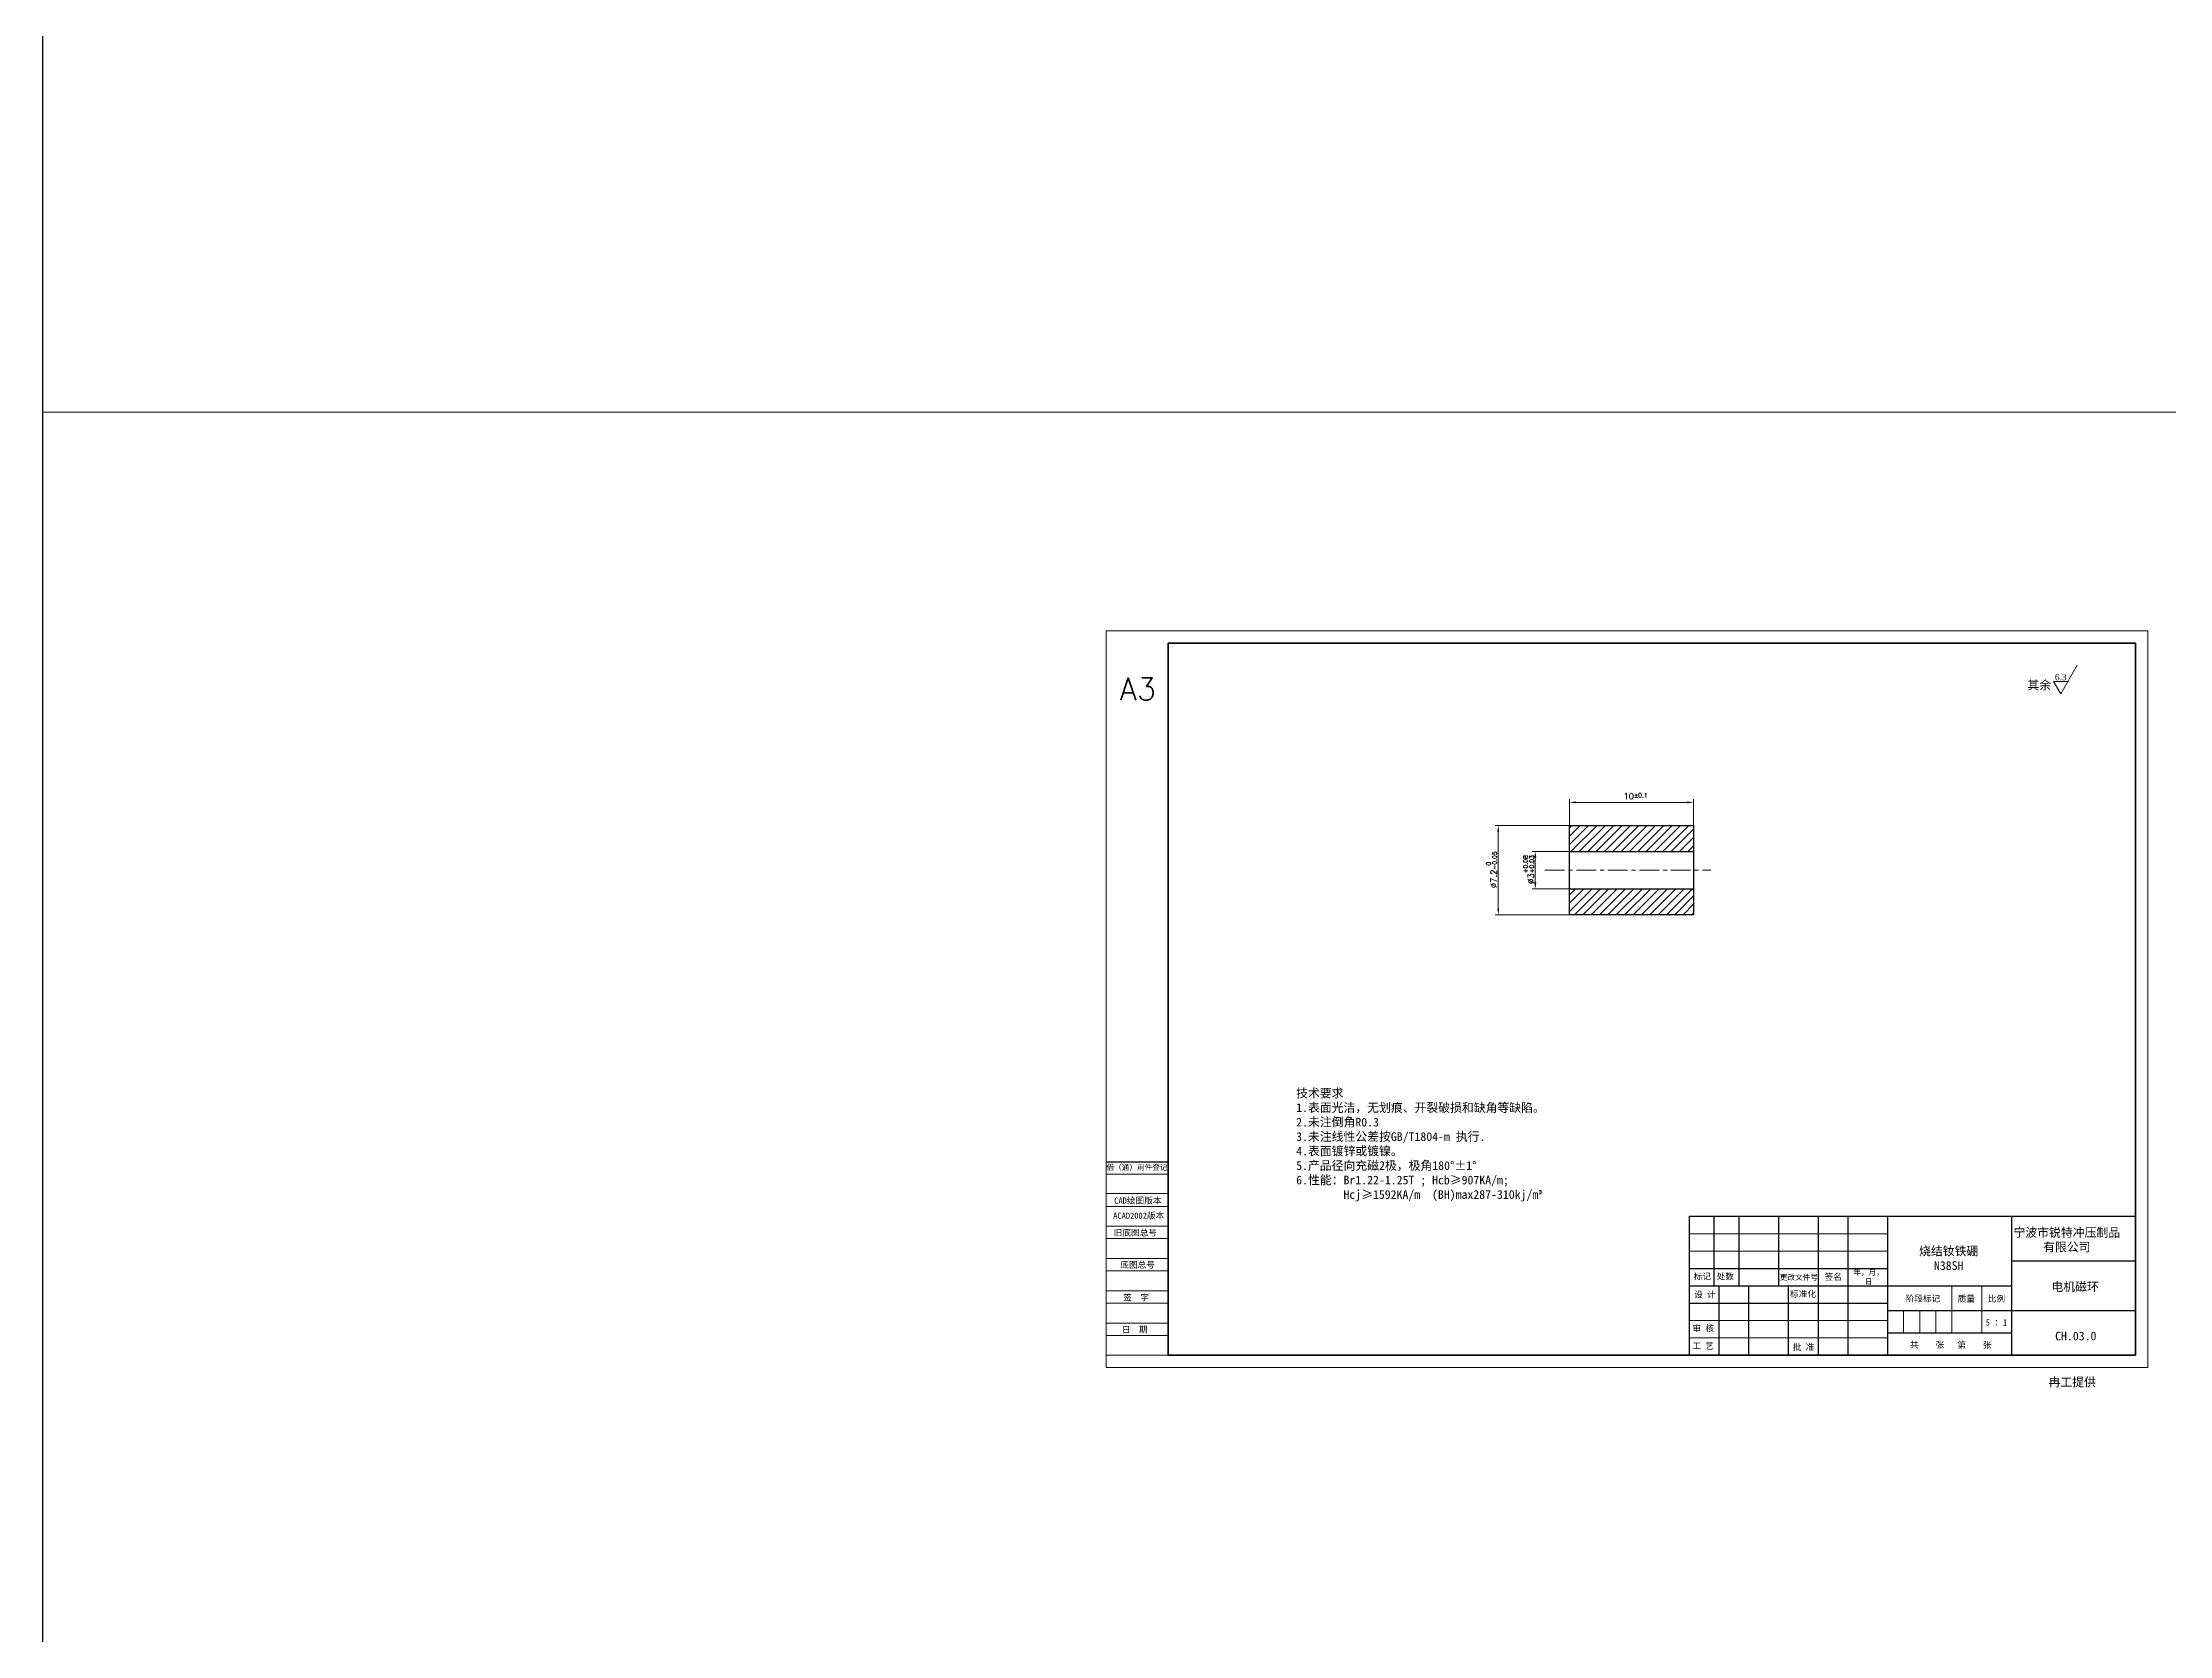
# Model space of a CAD drawing. Header units: millimetres. Extents: x 2881 to 4175, y 614 to 1733.
# Drawn here: x 2982.3 to 3153.9, y 1173.4 to 1301.8 of the extents above; entities that cross this region are included whole.
import ezdxf

# ---------------------------------------------------------------- set-up
doc = ezdxf.new("R2010")
doc.units = ezdxf.units.MM
doc.linetypes.add('CENTER', pattern=[50.8, 31.75, -6.35, 6.35, -6.35])
for name, color, linetype, lineweight in [('中心线', 1, 'CENTER', 9), ('填充', 3, 'Continuous', 9), ('实线', 7, 'Continuous', 25), ('尺寸标注', 2, 'Continuous', 9), ('引导线', 6, 'Continuous', 9), ('文本', 3, 'Continuous', 15), ('粗实线', 9, 'Continuous', 50)]:
    doc.layers.add(name, color=color, linetype=linetype, lineweight=lineweight)
doc.styles.add('st', font='txt.shx')
doc.styles.get("Standard").update_dxf_attribs({"font": 'simfang.ttf'})
doc.dimstyles.new('st0.2', dxfattribs={"dimscale": 0.2, "dimtxt": 2.5, "dimasz": 2.5, "dimexe": 1.25, "dimexo": 0, "dimtad": 1, "dimtoh": 1, "dimdec": 3, "dimdsep": 46, "dimtxsty": 'st', "dimcen": 0, "dimclrd": 256, "dimclre": 256, "dimclrt": 256, "dimadec": 4, "dimazin": 2, "dimtfac": 1, "dimtdec": 3, "dimtmove": 0, "dimatfit": 1, "dimfxl": 1, "dimlwd": -1, "dimlwe": -1, "dimarcsym": 0})

# ---------------------------------------------------------------- blocks, each defined once
blk = doc.blocks.new('*D30')
at = {"layer": 'Defpoints', "color": 0, "ltscale": 0.2, "transparency": 16777216}
for p in [(3105.48, 1236.58), (3102.72, 1233.58), (3105.48, 1233.58)]:
    blk.add_point(p, dxfattribs=at)
at = {"layer": '尺寸标注', "ltscale": 0.2, "transparency": 16777216}
for p, q in [((3105.48, 1236.58), (3102.47, 1236.58)), ((3102.72, 1236.08), (3102.72, 1234.08)), ((3105.48, 1233.58), (3102.47, 1233.58))]:
    blk.add_line(p, q, dxfattribs=at)
for points in [[(3102.63, 1236.08), (3102.8, 1236.08), (3102.72, 1236.58)], [(3102.63, 1234.08), (3102.8, 1234.08), (3102.72, 1233.58)]]:
    blk.add_solid(points, dxfattribs=at)
at = {"layer": '尺寸标注', "ltscale": 0.2, "transparency": 16777216, "insert": (3102.18, 1235.12), "char_height": 0.5, "attachment_point": 5, "rotation": 90, "style": 'st'}
blk.add_mtext('%%c3{}{\\H0.71x;\\C3;\\S+0.08^ +0.03;}', dxfattribs=at)
blk = doc.blocks.new('*D31')
at = {"layer": 'Defpoints', "color": 0, "ltscale": 0.2, "transparency": 16777216}
for p in [(3099.73, 1238.68), (3105.48, 1238.68), (3105.48, 1231.48)]:
    blk.add_point(p, dxfattribs=at)
at = {"layer": '尺寸标注', "ltscale": 0.2, "transparency": 16777216}
for p, q in [((3105.48, 1238.68), (3099.48, 1238.68)), ((3099.73, 1231.98), (3099.73, 1238.18)), ((3105.48, 1231.48), (3099.48, 1231.48))]:
    blk.add_line(p, q, dxfattribs=at)
for points in [[(3099.65, 1238.18), (3099.81, 1238.18), (3099.73, 1238.68)], [(3099.65, 1231.98), (3099.81, 1231.98), (3099.73, 1231.48)]]:
    blk.add_solid(points, dxfattribs=at)
at = {"layer": '尺寸标注', "ltscale": 0.2, "transparency": 16777216, "insert": (3099.19, 1235.1), "char_height": 0.5, "attachment_point": 5, "rotation": 90, "style": 'st'}
blk.add_mtext('%%c7.2{}{\\H0.71x;\\C3;\\S 0^ -0.05;}', dxfattribs=at)
blk = doc.blocks.new('*D32')
at = {"layer": 'Defpoints', "color": 0, "ltscale": 0.2, "transparency": 16777216}
for p in [(3115.48, 1240.54), (3105.48, 1238.68), (3115.48, 1238.68)]:
    blk.add_point(p, dxfattribs=at)
at = {"layer": '尺寸标注', "ltscale": 0.2, "transparency": 16777216}
for p, q in [((3105.48, 1238.68), (3105.48, 1240.79)), ((3105.98, 1240.54), (3114.98, 1240.54)), ((3115.48, 1238.68), (3115.48, 1240.79))]:
    blk.add_line(p, q, dxfattribs=at)
for points in [[(3105.98, 1240.62), (3105.98, 1240.46), (3105.48, 1240.54)], [(3114.98, 1240.62), (3114.98, 1240.46), (3115.48, 1240.54)]]:
    blk.add_solid(points, dxfattribs=at)
at = {"layer": '尺寸标注', "ltscale": 0.2, "transparency": 16777216, "insert": (3110.8, 1241.04), "char_height": 0.5, "attachment_point": 5, "style": 'st'}
blk.add_mtext('10{}{\\A0;{\\H1.5x;}{\\A2;\\H0.71x;\\C3;%%p0.1}}', dxfattribs=at)

msp = doc.modelspace()

# ---------------------------------------------------------------- hatches: boundary and pattern name
at = {"layer": '填充', "ltscale": 0.2}
h = msp.add_hatch(dxfattribs=at)
h.set_pattern_fill('LINE', color=256, scale=0.15, angle=45)
h.paths.add_polyline_path([(3115.4791, 1238.6782), (3105.4791, 1238.6782), (3105.4791, 1236.5782), (3115.4791, 1236.5782)])
h.paths.add_polyline_path([(3115.4791, 1233.5782), (3105.4791, 1233.5782), (3105.4791, 1231.4782), (3115.4791, 1231.4782)])

# ---------------------------------------------------------------- linework, layer by layer
at = {"layer": '中心线', "ltscale": 0.05}
msp.add_line((3103.4969, 1235.0782), (3116.8824, 1235.0782), dxfattribs=at)
at = {"layer": '实线', "ltscale": 0.2}
for p, q in [((2982.3372, 1686.1148), (2982.3372, 613.9254)), ((3105.4791, 1235.0782), (3105.4791, 1238.6782)), ((3105.4791, 1238.6782), (3115.4791, 1238.6782)), ((3115.4791, 1238.6782), (3115.4791, 1231.4782)), ((3105.4791, 1236.5782), (3115.4791, 1236.5782)), ((3105.4791, 1231.4782), (3105.4791, 1235.0782)), ((3105.4791, 1233.5782), (3115.4791, 1233.5782)), ((3115.4791, 1231.4782), (3105.4791, 1231.4782))]:
    msp.add_line(p, q, dxfattribs=at)
at = {"layer": '实线'}
for p, q in [((3068.1155, 1211.5644), (3073.1155, 1211.5644)), ((3073.1155, 1195.9644), (3073.1155, 1207.1644)), ((3073.1155, 1207.1644), (3073.1155, 1195.9644)), ((3115.1155, 1207.1644), (3151.1155, 1207.1644)), ((3115.1193, 1207.1644), (3115.1193, 1195.9644)), ((3117.1193, 1207.1644), (3117.1193, 1201.5644)), ((3119.1193, 1207.1644), (3119.1193, 1201.5644)), ((3122.3193, 1207.1644), (3122.3193, 1201.5644)), ((3125.5193, 1207.1644), (3125.5193, 1195.9644)), ((3127.9193, 1207.1644), (3127.9193, 1195.9644)), ((3131.1193, 1207.1644), (3131.1193, 1195.9644)), ((3141.1155, 1207.1644), (3141.1155, 1195.9644)), ((3115.1155, 1202.9644), (3131.1193, 1202.9644)), ((3141.1155, 1203.5644), (3151.1155, 1203.5644)), ((3115.1155, 1201.5644), (3131.1193, 1201.5644)), ((3117.5193, 1201.5644), (3117.5193, 1195.9644)), ((3119.9193, 1201.5644), (3119.9193, 1195.9644)), ((3123.1193, 1201.5644), (3123.1193, 1195.9644)), ((3131.1193, 1201.5644), (3141.1155, 1201.5644)), ((3115.1155, 1200.1644), (3131.1193, 1200.1644)), ((3131.1193, 1199.5644), (3151.1155, 1199.5644)), ((3131.1193, 1197.7644), (3141.1155, 1197.7644)), ((3115.1155, 1195.9644), (3151.1155, 1195.9644))]:
    msp.add_line(p, q, dxfattribs=at)
at = {"layer": '尺寸标注', "ltscale": 0.2}
msp.add_line((2982.3372, 1272.0006), (3424.9232, 1272.0006), dxfattribs=at)
at = {"layer": '引导线'}
for p, q in [((3068.1155, 1254.3644), (3152.1155, 1254.3644)), ((3068.1155, 1194.9644), (3068.1155, 1254.3644)), ((3152.1155, 1194.9644), (3152.1155, 1254.3644)), ((3073.1155, 1210.5644), (3068.1155, 1210.5644)), ((3073.1155, 1208.9965), (3068.1155, 1208.9965)), ((3073.1155, 1207.9644), (3068.1155, 1207.9644)), ((3073.1155, 1206.3644), (3068.1155, 1206.3644)), ((3073.1155, 1205.3644), (3068.1155, 1205.3644)), ((3115.1155, 1205.7644), (3131.1193, 1205.7644)), ((3115.1155, 1204.3644), (3131.1193, 1204.3644)), ((3073.1155, 1203.7644), (3068.1155, 1203.7644)), ((3073.1155, 1202.7644), (3068.1155, 1202.7644)), ((3073.1155, 1201.1644), (3068.1155, 1201.1644)), ((3073.1155, 1200.1644), (3068.1155, 1200.1644)), ((3073.1155, 1198.5644), (3068.1155, 1198.5644)), ((3073.1155, 1197.5644), (3068.1155, 1197.5644)), ((3115.1155, 1198.7644), (3131.1193, 1198.7644)), ((3115.1155, 1197.3644), (3131.1193, 1197.3644)), ((3073.1155, 1195.9644), (3068.1155, 1195.9644)), ((3068.1155, 1194.9644), (3152.1155, 1194.9644))]:
    msp.add_line(p, q, dxfattribs=at)
at = {"layer": '文本'}
for p, q in [((3145.0879, 1249.2892), (3146.4181, 1251.5932)), ((3145.6699, 1250.2972), (3144.506, 1250.2972)), ((3144.506, 1250.2972), (3145.0879, 1249.2892))]:
    msp.add_line(p, q, dxfattribs=at)
at = {"layer": '文本', "ltscale": 0.2}
for p, q in [((3136.3155, 1201.5644), (3136.3155, 1197.7644)), ((3138.7155, 1201.5644), (3138.7155, 1197.7644)), ((3132.4155, 1199.5644), (3132.4155, 1197.7644)), ((3133.7155, 1199.5644), (3133.7155, 1197.7644)), ((3135.0155, 1199.5644), (3135.0155, 1197.7644))]:
    msp.add_line(p, q, dxfattribs=at)
at = {"layer": '粗实线'}
for p, q in [((3073.1155, 1195.9644), (3073.1155, 1253.3644)), ((3073.1155, 1253.3644), (3151.1155, 1253.3644)), ((3151.1155, 1195.9644), (3151.1155, 1253.3644)), ((3073.1155, 1195.9644), (3151.1155, 1195.9644))]:
    msp.add_line(p, q, dxfattribs=at)

# ---------------------------------------------------------------- texts
at = {"layer": '实线', "ltscale": 0.2, "insert": (3069.2039, 1250.5756), "char_height": 1.8, "width": 5, "attachment_point": 1, "style": 'st'}
msp.add_mtext('A3', dxfattribs=at)
at = {"layer": '实线', "char_height": 0.7, "attachment_point": 5}
for s, insert, width in [('宁波市锐特冲压制品\\P有限公司', (3145.5799, 1205.236), 12.63596), ('烧结钕铁硼\\PN38SH', (3136.054, 1203.7729), 7.8742), (' 电机磁环', (3146.0155, 1201.4488), 12.63596), ('CH.03.0', (3146.3031, 1197.5094), 9.2005), ('冉工提供', (3146.0155, 1193.7554), 12.63596)]:
    msp.add_mtext(s, dxfattribs=dict(at, insert=insert, width=width))
at = {"layer": '文本'}
for s, insert, char_height, width, attachment_point in [('其余', (3143.3617, 1249.5623), 0.7, 12.63596, 8), ('{\\fTimes New Roman|b0|i0|c0|p18;6.3}', (3144.6177, 1250.8862), 0.5, 2.92, 1), ('技术要求\\P1.表面光洁，无划痕、开裂破损和缺角等缺陷。\\P2.未注倒角R0.3\\P3.未注线性公差按GB/T1804-m 执行.\\P4.表面镀锌或镀镍。\\P5.产品径向充磁2极，极角180°±1°\\P6.性能：Br1.22-1.25T ; Hcb≥907KA/m;\\P        Hcj≥1592KA/m  (BH)max287-310kj/m{\\fISOCPEUR|b0|i0|c0|p34;³}', (3083.4344, 1212.9019), 0.7, 23.880809, 4)]:
    msp.add_mtext(s, dxfattribs=dict(at, insert=insert, char_height=char_height, width=width, attachment_point=attachment_point))
at = {"layer": '文本', "ltscale": 0.2, "attachment_point": 5}
for s, insert, char_height, width in [('借（通）用件登记', (3070.598, 1211.0856), 0.44, 10.22572), ('ACAD2002版本', (3070.7376, 1207.1892), 0.5, 11.701904), ('CAD绘图版本', (3070.6691, 1208.4034), 0.5, 15.159404), ('旧底图总号', (3070.467, 1205.8164), 0.5, 13.237686), ('底图总号', (3070.6457, 1203.2299), 0.5, 2.90232), ('标记', (3116.1924, 1202.2962), 0.5, 2.90232), ('处数', (3118.0364, 1202.2918), 0.5, 2.90232), ('更改文件号', (3123.9758, 1202.2256), 0.44, 6.437633), ('签名', (3126.7487, 1202.2574), 0.5, 2.90232), ('年，月，日', (3129.5872, 1202.2531), 0.44, 2.90232), ('签  字', (3070.5236, 1200.5978), 0.5, 2.90232), ('设 计', (3116.3969, 1200.8324), 0.5, 2.90232), ('标准化', (3124.3097, 1200.8779), 0.5, 2.90232), ('阶段标记', (3133.9709, 1200.5069), 0.5, 2.90232), ('质量', (3137.4735, 1200.4953), 0.5, 2.90232), ('比例', (3139.9077, 1200.4953), 0.5, 2.90232), ('日  期', (3070.412, 1198.0103), 0.5, 2.90232), ('审 核', (3116.2603, 1198.1043), 0.5, 2.90232), ('5 ：1', (3139.9049, 1198.6081), 0.5, 2.90232), ('工 艺', (3116.2523, 1196.6948), 0.5, 2.90232), ('批 准', (3124.3553, 1196.6015), 0.5, 2.90232), ('共    张', (3134.317, 1196.7805), 0.5, 2.90232), ('第    张', (3138.1303, 1196.7625), 0.5, 2.90232)]:
    msp.add_mtext(s, dxfattribs=dict(at, insert=insert, char_height=char_height, width=width))

# ---------------------------------------------------------------- dimensions: what is measured, and where the dimension line sits
at = {"layer": '尺寸标注', "ltscale": 0.2}
dim = msp.add_linear_dim(base=(3115.4791, 1240.5411), p1=(3105.4791, 1238.6782), p2=(3115.4791, 1238.6782), text='<>{}{\\A0;{\\H1.5x;}{\\A2;\\H0.71x;\\C3;%%p0.1}}', dimstyle='st0.2', override={"dimtp": 0.1, "dimtm": 0.1, "dimtdec": 3, "dimtzin": 8}, dxfattribs=at)
dim.commit()
dim.dimension.update_dxf_attribs({"geometry": '*D32', "text_midpoint": (3110.7979, 1240.5411), "dimtype": 160})
for base, p1, p2, text, override, picture, middle in [((3099.7299, 1238.6782), (3105.4791, 1231.4782), (3105.4791, 1238.6782), '%%c<>{}{\\H0.71x;\\C3;\\S 0^ -0.05;}', {"dimtp": 0, "dimtm": 0.05, "dimtdec": 3, "dimtzin": 8}, '*D31', (3099.7299, 1235.1049)), ((3102.7159, 1233.5782), (3105.4791, 1236.5782), (3105.4791, 1233.5782), '%%c<>{}{\\H0.71x;\\C3;\\S+0.08^ +0.03;}', {"dimtp": 0.08, "dimtm": -0.03, "dimtdec": 3, "dimtzin": 8}, '*D30', (3102.7159, 1235.1197))]:
    dim = msp.add_linear_dim(base=base, p1=p1, p2=p2, angle=90, text=text, dimstyle='st0.2', override=override, dxfattribs=at)
    dim.commit()
    dim.dimension.update_dxf_attribs({"geometry": picture, "text_midpoint": middle, "dimtype": 160})

doc.saveas('drawing.dxf')
